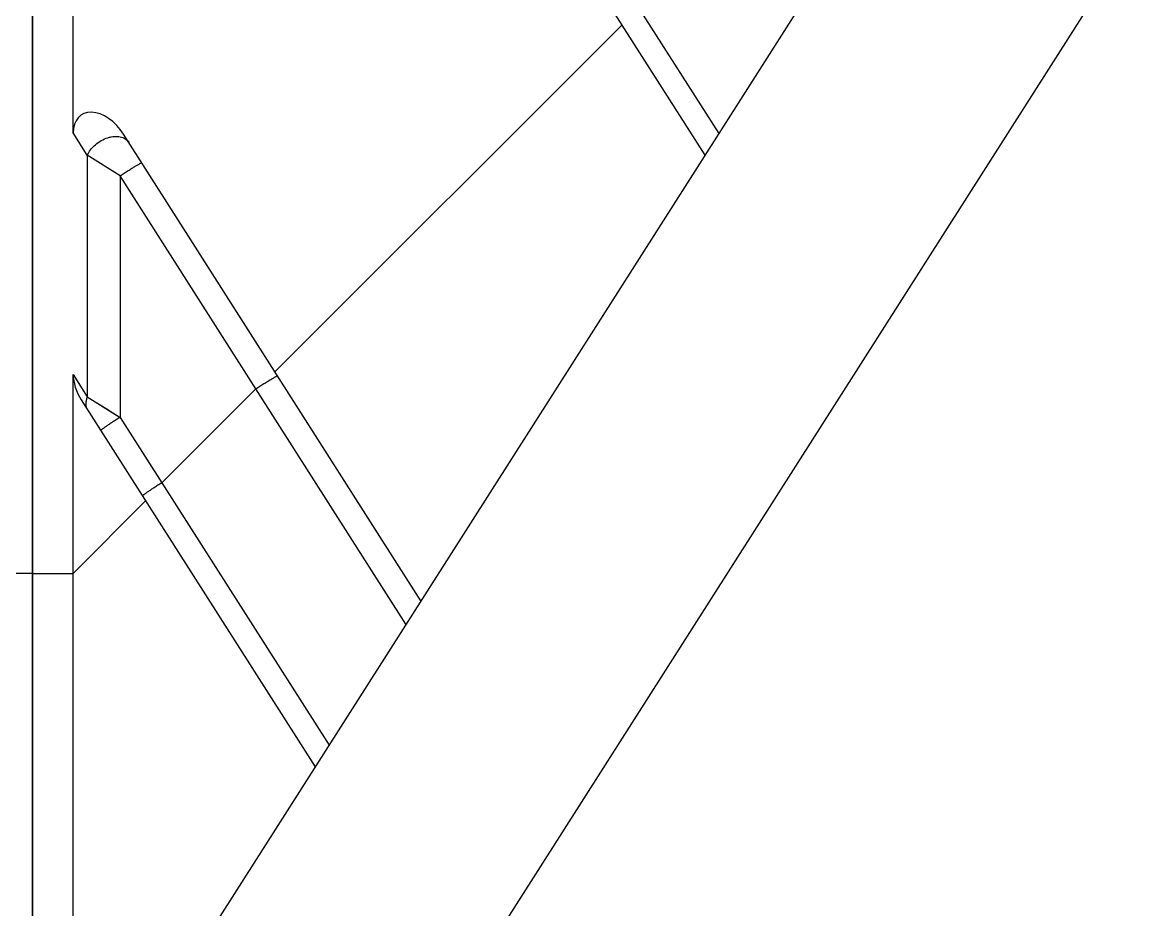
# Model space of a CAD drawing. Header units: millimetres. Extents: x 3299 to 14264, y 1863 to 5555.
# Drawn here: x 10773.75 to 10787.57, y 3482.62 to 3493.55 of the extents above; entities that cross this region are included whole.
import ezdxf

# ---------------------------------------------------------------- set-up
doc = ezdxf.new("R2010")
doc.units = ezdxf.units.MM

# ---------------------------------------------------------------- blocks, each defined once
blk = doc.blocks.new('1111')
at = {"color": 7, "linetype": 'Continuous'}
for p, q in [((16002.781, 6714.134), (16002.781, 7051.634)), ((16602.781, 7051.634), (16602.781, 6714.134)), ((16003.28, 6755.019), (16003.28, 6767.116)), ((16003.381, 6766.803), (16011.064, 6754.743)), ((16014.281, 6759.792), (16005.058, 6745.316)), ((16016.481, 6757.663), (16006.977, 6742.745)), ((16010.239, 6756.573), (16011.234, 6755.01)), ((16005.767, 6752.076), (16010.041, 6756.349)), ((16003.455, 6754.744), (16003.28, 6755.019)), ((16007.566, 6749.252), (16003.903, 6755.003)), ((16003.455, 6754.744), (16003.455, 6751.766)), ((16003.858, 6754.491), (16003.455, 6754.744)), ((16005.531, 6751.865), (16003.858, 6754.491)), ((16003.858, 6754.491), (16003.858, 6751.513)), ((16003.28, 6752.041), (16003.455, 6751.766)), ((16003.28, 6749.589), (16003.28, 6752.041)), ((16004.372, 6750.706), (16005.531, 6751.865)), ((16007.381, 6748.962), (16005.531, 6751.865)), ((16003.381, 6751.727), (16006.262, 6747.205)), ((16003.455, 6751.766), (16003.553, 6751.705)), ((16003.553, 6751.705), (16003.858, 6751.513)), ((16003.553, 6751.705), (16003.615, 6751.666)), ((16003.615, 6751.666), (16003.687, 6751.621)), ((16003.687, 6751.621), (16003.769, 6751.569)), ((16003.769, 6751.569), (16003.858, 6751.513)), ((16003.858, 6751.513), (16004.372, 6750.706)), ((16004.372, 6750.706), (16006.433, 6747.473)), ((16003.28, 6749.589), (16004.174, 6750.483)), ((16002.781, 6749.589), (16003.28, 6749.589)), ((16003.286, 6739.934), (16003.28, 6749.589)), ((16602.781, 6749.589), (16602.282, 6749.589))]:
    blk.add_line(p, q, dxfattribs=at)
for centre, start_param, end_param in [((16003.642, 6754.854), -1.624536, 0.752228), ((16003.642, 6751.876), 0.752228, 1.517057)]:
    blk.add_ellipse(centre, major_axis=(-0.264, 0.384), ratio=0.642651, start_param=start_param, end_param=end_param, dxfattribs=at)
for points, knots in [([(16003.455, 6754.744), (16003.466, 6754.768), (16003.494, 6754.816), (16003.553, 6754.877), (16003.625, 6754.927), (16003.692, 6754.957), (16003.747, 6754.971), (16003.799, 6754.978), (16003.849, 6754.976), (16003.894, 6754.963), (16003.923, 6754.948), (16003.947, 6754.929), (16003.96, 6754.914), (16003.965, 6754.905)], [0, 0, 0, 0, 0.126758, 0.264209, 0.406553, 0.546898, 0.614349, 0.679007, 0.797934, 0.852288, 0.903522, 0.952419, 1, 1, 1, 1]), ([(16003.858, 6754.491), (16003.875, 6754.502), (16003.908, 6754.523), (16003.95, 6754.549), (16003.982, 6754.569), (16004.004, 6754.583), (16004.025, 6754.595), (16004.044, 6754.607), (16004.062, 6754.618), (16004.078, 6754.627), (16004.092, 6754.635), (16004.103, 6754.642), (16004.111, 6754.646), (16004.117, 6754.649), (16004.12, 6754.65), (16004.122, 6754.651), (16004.124, 6754.652), (16004.125, 6754.652), (16004.126, 6754.652), (16004.126, 6754.652)], [0, 0, 0, 0, 0.192507, 0.378902, 0.467383, 0.551547, 0.630534, 0.703523, 0.769793, 0.828658, 0.879541, 0.921915, 0.955367, 0.968646, 0.979578, 0.988145, 0.994348, 0.998221, 1, 1, 1, 1]), ([(16005.531, 6751.865), (16005.548, 6751.876), (16005.581, 6751.897), (16005.623, 6751.923), (16005.655, 6751.943), (16005.677, 6751.957), (16005.698, 6751.969), (16005.717, 6751.981), (16005.735, 6751.992), (16005.751, 6752.001), (16005.765, 6752.009), (16005.776, 6752.016), (16005.784, 6752.02), (16005.79, 6752.023), (16005.793, 6752.024), (16005.795, 6752.025), (16005.797, 6752.026), (16005.798, 6752.026), (16005.799, 6752.026), (16005.799, 6752.026)], [0, 0, 0, 0, 0.192507, 0.378902, 0.467383, 0.551547, 0.630534, 0.703523, 0.769793, 0.828658, 0.87954, 0.921915, 0.955367, 0.968646, 0.979578, 0.988145, 0.994348, 0.998221, 1, 1, 1, 1]), ([(16003.455, 6751.766), (16003.449, 6751.752), (16003.44, 6751.723), (16003.436, 6751.68), (16003.441, 6751.64), (16003.452, 6751.616), (16003.459, 6751.605)], [0, 0, 0, 0, 0.277177, 0.533061, 0.771506, 1, 1, 1, 1]), ([(16003.858, 6751.513), (16003.842, 6751.503), (16003.811, 6751.483), (16003.766, 6751.454), (16003.731, 6751.431), (16003.705, 6751.414), (16003.688, 6751.402), (16003.673, 6751.391), (16003.659, 6751.382), (16003.647, 6751.374), (16003.637, 6751.367), (16003.631, 6751.362), (16003.626, 6751.358), (16003.624, 6751.356), (16003.622, 6751.355), (16003.621, 6751.354), (16003.62, 6751.353), (16003.62, 6751.352), (16003.62, 6751.352)], [0, 0, 0, 0, 0.196965, 0.385213, 0.557811, 0.636283, 0.708546, 0.773962, 0.831919, 0.88191, 0.923472, 0.956239, 0.969238, 0.979938, 0.988324, 0.994402, 0.99821, 1, 1, 1, 1]), ([(16004.372, 6750.706), (16004.356, 6750.696), (16004.325, 6750.676), (16004.28, 6750.647), (16004.245, 6750.624), (16004.219, 6750.607), (16004.202, 6750.595), (16004.187, 6750.584), (16004.173, 6750.575), (16004.161, 6750.567), (16004.152, 6750.56), (16004.145, 6750.555), (16004.141, 6750.551), (16004.138, 6750.549), (16004.136, 6750.548), (16004.135, 6750.547), (16004.134, 6750.546), (16004.134, 6750.545), (16004.134, 6750.545)], [0, 0, 0, 0, 0.196965, 0.385213, 0.557811, 0.636283, 0.708546, 0.773962, 0.831919, 0.88191, 0.923472, 0.956239, 0.969238, 0.979938, 0.988324, 0.994402, 0.99821, 1, 1, 1, 1])]:
    blk.add_open_spline(points, degree=3, knots=knots, dxfattribs=at)
blk = doc.blocks.new('*U162')
blk.add_blockref('1111', (-16308.281, -6888.884))
blk = doc.blocks.new('*U163')
at = {"color": 0, "linetype": 'ByBlock', "lineweight": -2, "transparency": 16777216}
for p in [(600, 337.5), (1200, 337.5)]:
    blk.add_blockref('*U162', p, dxfattribs=at)

msp = doc.modelspace()

# ---------------------------------------------------------------- block references
msp.add_blockref('*U163', (9879.37292, 3288.5531))

doc.saveas('drawing.dxf')
